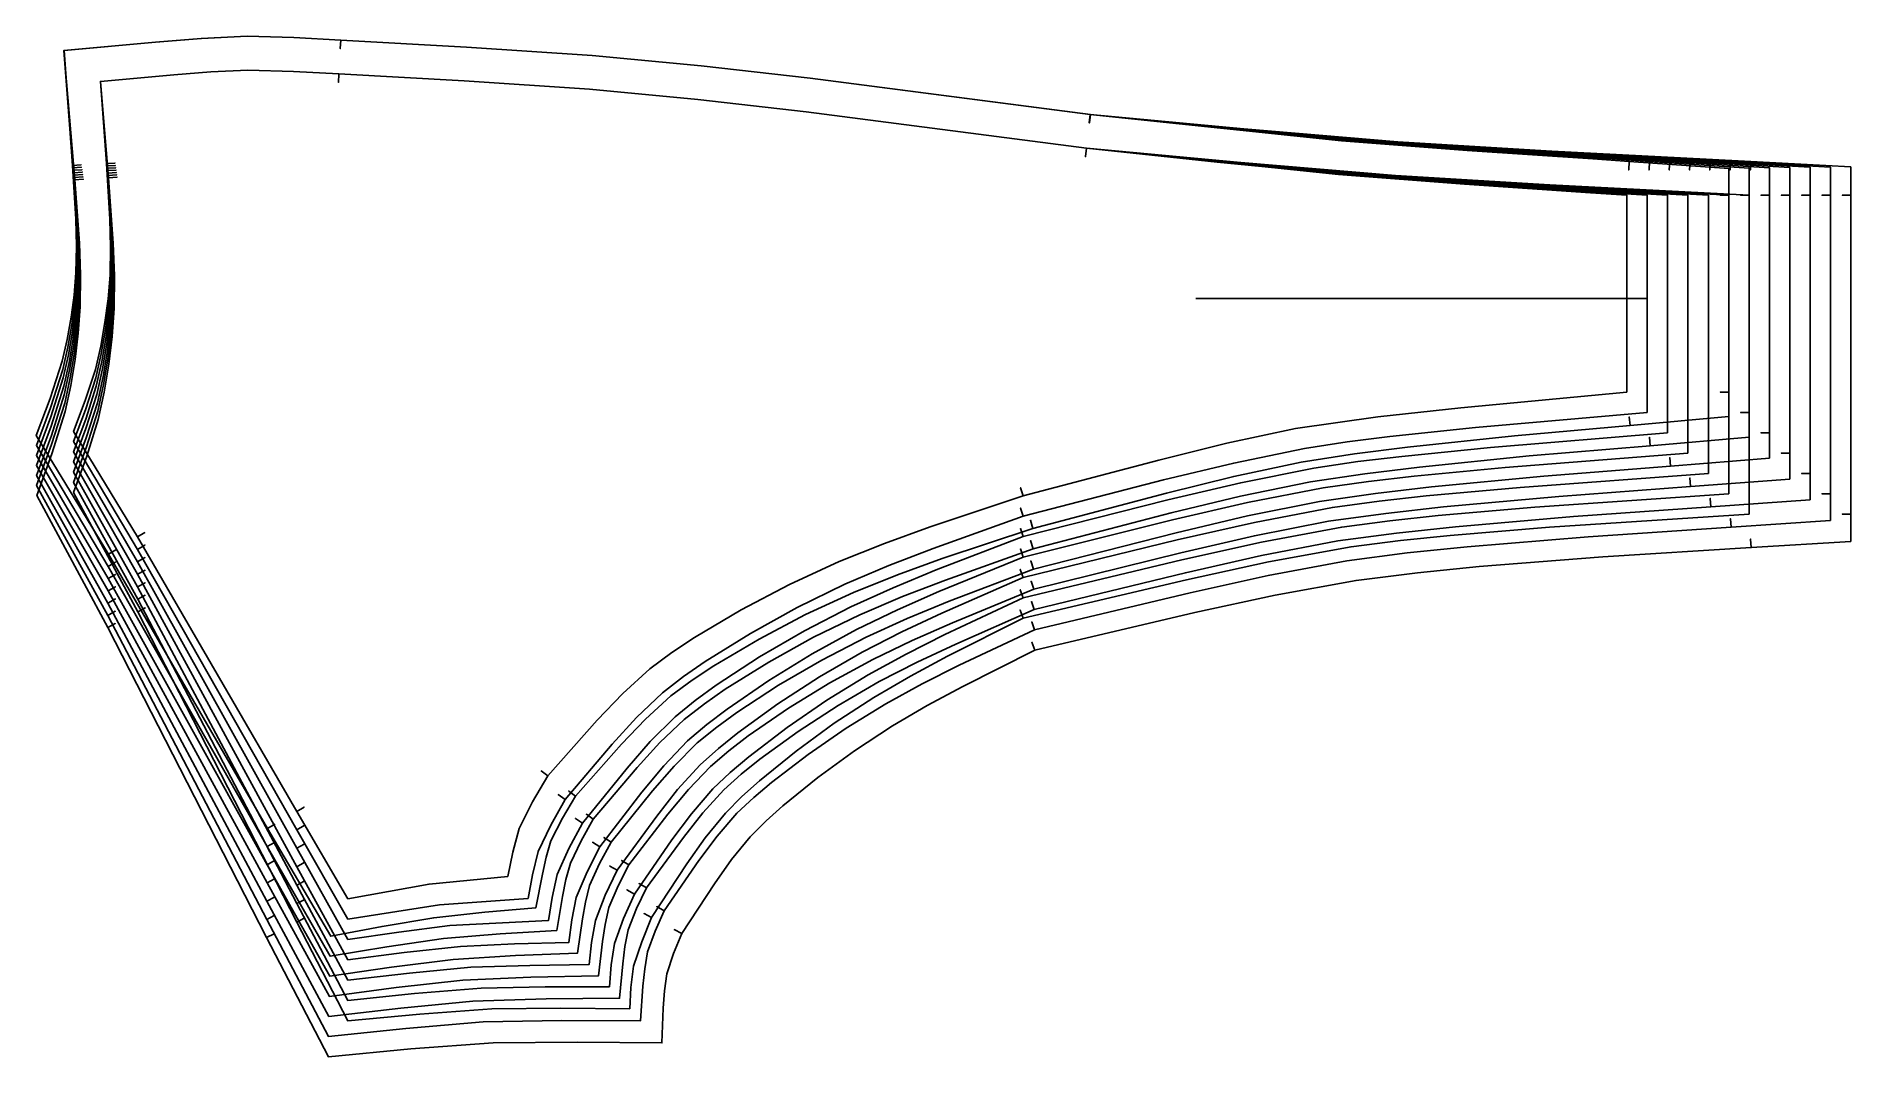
# Model space of a CAD drawing. Header units: inches. Extents: x 0 to 21.1, y 0 to 11.8.
import ezdxf

# ---------------------------------------------------------------- set-up
doc = ezdxf.new("R2010")
doc.units = ezdxf.units.IN

msp = doc.modelspace()

# ---------------------------------------------------------------- linework, layer by layer
at = {"layer": 'T001L001'}
for points in [[(19.653, 7.43), (18.508, 7.327), (18.499, 7.425), (18.508, 7.327), (17.166, 7.206), (15.925, 7.074), (15.306, 6.995), (14.69, 6.9), (13.905, 6.734), (13.126, 6.541), (11.573, 6.13), (11.544, 6.225), (11.573, 6.13), (10.521, 5.781), (10.001, 5.593), (9.488, 5.387), (8.933, 5.131), (8.393, 4.847), (7.868, 4.538), (7.615, 4.369), (7.37, 4.189), (7.075, 3.918), (6.797, 3.628), (6.263, 3.025), (6.183, 3.083), (6.263, 3.025), (6.111, 2.769), (5.977, 2.505), (5.921, 2.314), (5.877, 2.12), (5.802, 1.728), (5.208, 1.676), (4.616, 1.613), (4.016, 1.511), (3.419, 1.397), (2.685, 2.649), (2.77, 2.698), (2.685, 2.649), (0.837, 5.832), (0.922, 5.882), (0.837, 5.832), (0, 7.211), (0.161, 7.639), (0.302, 8.072), (0.36, 8.325), (0.405, 8.581), (0.44, 8.838), (0.461, 9.097), (0.467, 9.408), (0.459, 9.72), (0.422, 10.344), (0.52, 10.351), (0.422, 10.344), (0.322, 11.676), (1.385, 11.775), (1.917, 11.816), (2.449, 11.842), (2.992, 11.828), (3.535, 11.798), (3.53, 11.7), (3.535, 11.798), (4.996, 11.717), (6.456, 11.62), (7.722, 11.499), (8.986, 11.356), (12.241, 10.935), (12.229, 10.837), (12.241, 10.935), (15.156, 10.629), (16.615, 10.518), (18.076, 10.419), (18.499, 10.39), (18.492, 10.291), (18.499, 10.39), (19.653, 10.309), (19.653, 9.997), (19.555, 9.997), (19.653, 9.997), (19.653, 7.714), (19.555, 7.714), (19.653, 7.714), (19.653, 7.43)], [(19.889, 7.188), (18.742, 7.091), (18.734, 7.189), (18.742, 7.091), (17.337, 6.972), (16.063, 6.843), (15.428, 6.765), (14.796, 6.671), (13.985, 6.504), (13.18, 6.31), (11.576, 5.895), (11.547, 5.989), (11.576, 5.895), (10.56, 5.532), (10.058, 5.339), (9.562, 5.128), (9.027, 4.867), (8.506, 4.579), (8.001, 4.266), (7.758, 4.096), (7.523, 3.915), (7.241, 3.645), (6.976, 3.357), (6.468, 2.757), (6.388, 2.814), (6.468, 2.757), (6.326, 2.506), (6.202, 2.246), (6.149, 2.055), (6.11, 1.859), (6.044, 1.465), (5.385, 1.424), (4.727, 1.371), (4.069, 1.275), (3.412, 1.167), (2.683, 2.438), (2.768, 2.487), (2.683, 2.438), (0.836, 5.69), (0.921, 5.74), (0.836, 5.69), (0.001, 7.094), (0.164, 7.532), (0.308, 7.975), (0.367, 8.236), (0.413, 8.499), (0.448, 8.765), (0.47, 9.031), (0.474, 9.352), (0.466, 9.673), (0.426, 10.316), (0.524, 10.322), (0.426, 10.316), (0.321, 11.676), (1.384, 11.775), (1.916, 11.816), (2.449, 11.842), (2.992, 11.828), (3.535, 11.798), (3.53, 11.7), (3.535, 11.798), (4.996, 11.717), (6.456, 11.62), (7.722, 11.499), (8.986, 11.356), (12.24, 10.935), (12.229, 10.837), (12.24, 10.935), (13.752, 10.775), (15.265, 10.627), (16.779, 10.517), (18.295, 10.419), (18.734, 10.39), (18.728, 10.291), (18.734, 10.39), (19.889, 10.312), (19.889, 9.997), (19.791, 9.997), (19.889, 9.997), (19.889, 7.478), (19.791, 7.478), (19.889, 7.478), (19.889, 7.188)], [(20.362, 6.704), (19.211, 6.618), (19.203, 6.716), (19.211, 6.618), (17.679, 6.503), (16.34, 6.381), (15.673, 6.305), (15.007, 6.214), (14.146, 6.045), (13.29, 5.847), (11.583, 5.424), (11.552, 5.517), (11.583, 5.424), (10.638, 5.037), (10.172, 4.831), (9.713, 4.611), (9.216, 4.339), (8.734, 4.043), (8.268, 3.723), (8.044, 3.551), (7.829, 3.369), (7.573, 3.101), (7.335, 2.815), (6.879, 2.225), (6.796, 2.277), (6.879, 2.225), (6.756, 1.981), (6.65, 1.731), (6.607, 1.536), (6.576, 1.338), (6.529, 0.939), (5.742, 0.921), (4.955, 0.887), (4.179, 0.802), (3.403, 0.7), (2.68, 2.016), (2.766, 2.063), (2.68, 2.016), (0.833, 5.406), (0.919, 5.454), (0.833, 5.406), (0.002, 6.861), (0.171, 7.318), (0.319, 7.78), (0.381, 8.057), (0.428, 8.336), (0.464, 8.618), (0.486, 8.9), (0.49, 9.24), (0.479, 9.58), (0.435, 10.259), (0.533, 10.266), (0.435, 10.259), (0.32, 11.676), (1.384, 11.775), (1.916, 11.816), (2.449, 11.842), (2.992, 11.828), (3.535, 11.798), (3.53, 11.7), (3.535, 11.798), (4.996, 11.717), (6.456, 11.62), (7.722, 11.499), (8.986, 11.356), (12.239, 10.935), (12.228, 10.837), (12.239, 10.935), (13.86, 10.773), (15.483, 10.624), (17.108, 10.514), (18.733, 10.419), (19.204, 10.39), (19.198, 10.292), (19.204, 10.39), (20.362, 10.319), (20.362, 9.997), (20.263, 9.997), (20.362, 9.997), (20.362, 7.006), (20.263, 7.006), (20.362, 7.006), (20.362, 6.704)], [(20.125, 6.946), (18.977, 6.854), (18.968, 6.952), (18.977, 6.854), (17.508, 6.737), (16.202, 6.612), (15.551, 6.535), (14.902, 6.443), (14.065, 6.275), (13.235, 6.079), (11.579, 5.659), (11.549, 5.753), (11.579, 5.659), (10.599, 5.285), (10.115, 5.085), (9.638, 4.869), (9.122, 4.603), (8.62, 4.311), (8.135, 3.994), (7.901, 3.824), (7.676, 3.642), (7.407, 3.373), (7.155, 3.086), (6.674, 2.491), (6.592, 2.545), (6.674, 2.491), (6.541, 2.243), (6.426, 1.988), (6.378, 1.795), (6.343, 1.599), (6.286, 1.203), (5.563, 1.173), (4.841, 1.129), (4.123, 1.039), (3.407, 0.935), (2.681, 2.227), (2.767, 2.275), (2.681, 2.227), (0.834, 5.548), (0.92, 5.597), (0.834, 5.548), (0.002, 6.978), (0.168, 7.424), (0.314, 7.877), (0.374, 8.146), (0.42, 8.418), (0.456, 8.691), (0.478, 8.966), (0.482, 9.296), (0.473, 9.626), (0.431, 10.287), (0.529, 10.294), (0.431, 10.287), (0.321, 11.676), (1.384, 11.775), (1.916, 11.816), (2.449, 11.842), (2.992, 11.828), (3.535, 11.798), (3.53, 11.7), (3.535, 11.798), (4.996, 11.717), (6.456, 11.62), (7.722, 11.499), (8.986, 11.356), (12.24, 10.935), (12.228, 10.837), (12.24, 10.935), (13.806, 10.774), (15.374, 10.625), (16.943, 10.515), (18.514, 10.419), (18.969, 10.39), (18.963, 10.292), (18.969, 10.39), (20.125, 10.316), (20.125, 9.997), (20.027, 9.997), (20.125, 9.997), (20.125, 7.242), (20.027, 7.242), (20.125, 7.242), (20.125, 6.946)], [(20.598, 6.462), (19.445, 6.381), (19.438, 6.479), (19.445, 6.381), (17.85, 6.269), (16.479, 6.15), (15.795, 6.076), (15.114, 5.985), (14.226, 5.815), (13.344, 5.616), (11.587, 5.188), (11.555, 5.282), (11.587, 5.188), (10.678, 4.789), (10.23, 4.578), (9.789, 4.353), (9.311, 4.076), (8.848, 3.775), (8.402, 3.452), (8.187, 3.28), (7.983, 3.097), (7.74, 2.829), (7.514, 2.545), (7.085, 1.959), (7, 2.009), (7.085, 1.959), (6.971, 1.719), (6.875, 1.474), (6.836, 1.278), (6.81, 1.079), (6.773, 0.678), (5.922, 0.67), (5.071, 0.645), (4.234, 0.565), (3.399, 0.467), (2.678, 1.805), (2.765, 1.851), (2.678, 1.805), (0.832, 5.264), (0.918, 5.312), (0.832, 5.264), (0.003, 6.745), (0.175, 7.211), (0.325, 7.682), (0.387, 7.967), (0.435, 8.255), (0.472, 8.544), (0.494, 8.835), (0.497, 9.184), (0.486, 9.533), (0.439, 10.231), (0.537, 10.238), (0.439, 10.231), (0.319, 11.676), (1.383, 11.775), (1.916, 11.816), (2.449, 11.842), (2.992, 11.828), (3.535, 11.798), (3.53, 11.7), (3.535, 11.798), (4.996, 11.717), (6.456, 11.62), (7.722, 11.499), (8.986, 11.356), (12.239, 10.935), (12.227, 10.837), (12.239, 10.935), (13.915, 10.772), (15.592, 10.622), (17.272, 10.513), (18.953, 10.418), (19.44, 10.39), (19.434, 10.292), (19.44, 10.39), (20.598, 10.322), (20.598, 9.997), (20.499, 9.997), (20.598, 9.997), (20.598, 6.77), (20.499, 6.77), (20.598, 6.77), (20.598, 6.462)], [(20.834, 6.221), (19.68, 6.145), (19.673, 6.243), (19.68, 6.145), (18.021, 6.035), (16.618, 5.919), (15.918, 5.846), (15.22, 5.756), (14.307, 5.586), (13.4, 5.385), (11.591, 4.953), (11.559, 5.046), (11.591, 4.953), (10.718, 4.542), (10.288, 4.326), (9.865, 4.095), (9.406, 3.813), (8.963, 3.508), (8.536, 3.182), (8.331, 3.008), (8.136, 2.825), (7.906, 2.558), (7.694, 2.276), (7.291, 1.694), (7.205, 1.742), (7.291, 1.694), (7.186, 1.458), (7.099, 1.217), (7.065, 1.02), (7.045, 0.82), (7.018, 0.418), (6.103, 0.42), (5.188, 0.403), (4.291, 0.328), (3.395, 0.233), (2.676, 1.593), (2.763, 1.639), (2.676, 1.593), (0.831, 5.122), (0.917, 5.169), (0.831, 5.122), (0.004, 6.628), (0.178, 7.103), (0.33, 7.585), (0.394, 7.878), (0.443, 8.173), (0.48, 8.471), (0.502, 8.769), (0.505, 9.128), (0.493, 9.486), (0.443, 10.203), (0.541, 10.211), (0.443, 10.203), (0.319, 11.676), (1.383, 11.775), (1.916, 11.816), (2.449, 11.842), (2.992, 11.828), (3.535, 11.798), (3.53, 11.7), (3.535, 11.798), (4.996, 11.717), (6.456, 11.62), (7.722, 11.499), (8.986, 11.356), (12.238, 10.935), (12.227, 10.837), (12.238, 10.935), (13.969, 10.771), (15.702, 10.62), (17.436, 10.512), (19.172, 10.418), (19.675, 10.39), (19.669, 10.292), (19.675, 10.39), (20.834, 10.325), (20.834, 9.997), (20.736, 9.997), (20.834, 9.997), (20.834, 6.533), (20.736, 6.533), (20.834, 6.533), (20.834, 6.221)], [(21.07, 5.98), (19.915, 5.908), (19.908, 6.007), (19.915, 5.908), (18.193, 5.801), (16.757, 5.688), (16.04, 5.617), (15.326, 5.528), (14.388, 5.356), (13.455, 5.154), (11.596, 4.718), (11.562, 4.81), (11.596, 4.718), (10.758, 4.295), (10.346, 4.074), (9.941, 3.838), (9.501, 3.551), (9.077, 3.242), (8.67, 2.913), (8.475, 2.738), (8.29, 2.553), (8.073, 2.287), (7.874, 2.007), (7.496, 1.429), (7.409, 1.475), (7.496, 1.429), (7.401, 1.198), (7.322, 0.961), (7.294, 0.763), (7.28, 0.562), (7.265, 0.159), (6.285, 0.17), (5.305, 0.162), (4.348, 0.091), (3.392, 0), (2.675, 1.382), (2.763, 1.427), (2.675, 1.382), (0.83, 4.98), (0.917, 5.026), (0.83, 4.98), (0.005, 6.512), (0.182, 6.996), (0.336, 7.488), (0.401, 7.788), (0.451, 8.092), (0.488, 8.397), (0.51, 8.704), (0.513, 9.072), (0.5, 9.44), (0.447, 10.175), (0.545, 10.183), (0.447, 10.175), (0.318, 11.676), (1.383, 11.775), (1.915, 11.816), (2.449, 11.842), (2.992, 11.828), (3.535, 11.798), (3.53, 11.7), (3.535, 11.798), (4.996, 11.717), (6.456, 11.62), (7.722, 11.499), (8.986, 11.356), (12.238, 10.935), (12.227, 10.837), (12.238, 10.935), (14.024, 10.769), (15.811, 10.618), (17.601, 10.51), (19.391, 10.418), (19.91, 10.39), (19.905, 10.292), (19.91, 10.39), (21.07, 10.327), (21.07, 9.997), (20.972, 9.997), (21.07, 9.997), (21.07, 6.297), (20.972, 6.297), (21.07, 6.297), (21.07, 5.98)], [(18.472, 7.714), (16.542, 7.532), (15.579, 7.426), (14.621, 7.289), (13.825, 7.119), (13.034, 6.924), (11.459, 6.508), (11.431, 6.602), (11.459, 6.508), (10.382, 6.15), (9.849, 5.957), (9.323, 5.747), (8.748, 5.481), (8.187, 5.186), (7.643, 4.865), (7.379, 4.69), (7.126, 4.503), (6.81, 4.214), (6.513, 3.904), (5.942, 3.259), (5.863, 3.317), (5.942, 3.259), (5.764, 2.958), (5.607, 2.647), (5.532, 2.372), (5.475, 2.092), (4.562, 2.004), (3.619, 1.833), (3.025, 2.847), (3.11, 2.897), (3.025, 2.847), (1.176, 6.033), (1.26, 6.083), (1.176, 6.033), (0.433, 7.256), (0.567, 7.614), (0.686, 7.976), (0.748, 8.247), (0.796, 8.52), (0.833, 8.796), (0.856, 9.072), (0.862, 9.395), (0.854, 9.719), (0.815, 10.365), (0.913, 10.371), (0.815, 10.365), (0.744, 11.319), (1.599, 11.396), (2.027, 11.428), (2.456, 11.448), (2.986, 11.434), (3.515, 11.405), (3.51, 11.306), (3.515, 11.405), (4.97, 11.324), (6.423, 11.228), (7.683, 11.107), (8.94, 10.965), (12.195, 10.544), (12.183, 10.446), (12.195, 10.544), (15.121, 10.237), (16.584, 10.125), (18.049, 10.026), (18.472, 9.997), (18.472, 7.714)], [(19.889, 6.297), (17.574, 6.145), (16.419, 6.05), (15.842, 5.991), (15.268, 5.918), (14.31, 5.742), (13.358, 5.535), (11.459, 5.091), (11.425, 5.183), (11.459, 5.091), (10.582, 4.648), (10.15, 4.416), (9.726, 4.17), (9.267, 3.87), (8.824, 3.547), (8.399, 3.203), (8.195, 3.021), (8.002, 2.828), (7.768, 2.541), (7.553, 2.238), (7.145, 1.614), (7.058, 1.66), (7.145, 1.614), (7.031, 1.334), (6.935, 1.049), (6.905, 0.804), (6.892, 0.556), (6.09, 0.564), (5.289, 0.555), (4.453, 0.494), (3.619, 0.416), (3.025, 1.562), (3.112, 1.607), (3.025, 1.562), (1.178, 5.163), (1.265, 5.209), (1.178, 5.163), (0.433, 6.547), (0.586, 6.969), (0.72, 7.396), (0.789, 7.714), (0.842, 8.036), (0.882, 8.359), (0.905, 8.684), (0.908, 9.063), (0.894, 9.443), (0.84, 10.2), (0.938, 10.208), (0.84, 10.2), (0.744, 11.319), (1.599, 11.396), (2.027, 11.428), (2.456, 11.448), (2.986, 11.434), (3.515, 11.405), (3.51, 11.306), (3.515, 11.405), (4.97, 11.324), (6.423, 11.228), (7.683, 11.107), (8.94, 10.965), (12.195, 10.544), (12.184, 10.446), (12.195, 10.544), (13.988, 10.377), (15.783, 10.225), (17.576, 10.117), (19.37, 10.025), (19.889, 9.997), (19.889, 6.297)], [(19.653, 6.533), (17.402, 6.376), (16.279, 6.279), (15.719, 6.22), (15.16, 6.146), (14.229, 5.972), (13.304, 5.767), (11.459, 5.327), (11.426, 5.42), (11.459, 5.327), (10.549, 4.899), (10.1, 4.673), (9.659, 4.433), (9.181, 4.139), (8.718, 3.82), (8.273, 3.48), (8.059, 3.299), (7.856, 3.107), (7.608, 2.82), (7.379, 2.516), (6.945, 1.888), (6.859, 1.937), (6.945, 1.888), (6.819, 1.605), (6.713, 1.315), (6.676, 1.065), (6.656, 0.812), (5.911, 0.812), (5.168, 0.797), (4.393, 0.732), (3.619, 0.652), (3.025, 1.777), (3.112, 1.822), (3.025, 1.777), (1.178, 5.308), (1.264, 5.355), (1.178, 5.308), (0.433, 6.665), (0.583, 7.076), (0.715, 7.492), (0.782, 7.803), (0.834, 8.117), (0.874, 8.432), (0.897, 8.749), (0.9, 9.119), (0.887, 9.489), (0.836, 10.228), (0.934, 10.235), (0.836, 10.228), (0.744, 11.319), (1.599, 11.396), (2.027, 11.428), (2.456, 11.448), (2.986, 11.434), (3.515, 11.405), (3.51, 11.306), (3.515, 11.405), (4.97, 11.324), (6.423, 11.228), (7.683, 11.107), (8.94, 10.965), (12.195, 10.544), (12.184, 10.446), (12.195, 10.544), (13.933, 10.378), (15.672, 10.227), (17.411, 10.119), (19.15, 10.025), (19.653, 9.997), (19.653, 6.533)], [(19.417, 6.77), (17.23, 6.607), (16.139, 6.509), (15.595, 6.448), (15.052, 6.375), (14.148, 6.201), (13.25, 5.998), (11.459, 5.563), (11.427, 5.656), (11.459, 5.563), (10.515, 5.149), (10.05, 4.93), (9.592, 4.696), (9.094, 4.407), (8.612, 4.094), (8.147, 3.757), (7.923, 3.577), (7.71, 3.386), (7.448, 3.099), (7.206, 2.793), (6.744, 2.163), (6.66, 2.213), (6.744, 2.163), (6.608, 1.876), (6.492, 1.582), (6.447, 1.327), (6.42, 1.068), (5.733, 1.06), (5.046, 1.038), (4.332, 0.971), (3.619, 0.889), (3.025, 1.991), (3.112, 2.037), (3.025, 1.991), (1.177, 5.453), (1.264, 5.5), (1.177, 5.453), (0.433, 6.783), (0.58, 7.184), (0.709, 7.589), (0.775, 7.892), (0.827, 8.197), (0.865, 8.505), (0.889, 8.814), (0.892, 9.174), (0.881, 9.534), (0.832, 10.255), (0.93, 10.262), (0.832, 10.255), (0.744, 11.319), (1.599, 11.396), (2.027, 11.428), (2.456, 11.448), (2.986, 11.434), (3.515, 11.405), (3.51, 11.306), (3.515, 11.405), (4.97, 11.324), (6.423, 11.228), (7.683, 11.107), (8.94, 10.965), (12.195, 10.544), (12.184, 10.446), (12.195, 10.544), (13.878, 10.38), (15.562, 10.229), (17.245, 10.12), (18.93, 10.025), (19.417, 9.997), (19.417, 6.77)], [(19.18, 7.006), (17.058, 6.839), (15.999, 6.738), (15.471, 6.677), (14.944, 6.603), (14.067, 6.431), (13.196, 6.23), (11.459, 5.799), (11.428, 5.893), (11.459, 5.799), (10.482, 5.399), (10, 5.187), (9.525, 4.958), (9.008, 4.676), (8.506, 4.367), (8.021, 4.034), (7.787, 3.855), (7.564, 3.665), (7.289, 3.377), (7.033, 3.071), (6.544, 2.437), (6.46, 2.489), (6.544, 2.437), (6.397, 2.146), (6.271, 1.848), (6.219, 1.588), (6.183, 1.324), (5.554, 1.308), (4.925, 1.279), (4.272, 1.209), (3.619, 1.125), (3.025, 2.205), (3.111, 2.252), (3.025, 2.205), (1.177, 5.598), (1.263, 5.646), (1.177, 5.598), (0.433, 6.902), (0.577, 7.291), (0.703, 7.686), (0.769, 7.981), (0.819, 8.278), (0.857, 8.578), (0.881, 8.878), (0.885, 9.229), (0.874, 9.58), (0.828, 10.283), (0.926, 10.29), (0.828, 10.283), (0.744, 11.319), (1.599, 11.396), (2.027, 11.428), (2.456, 11.448), (2.986, 11.434), (3.515, 11.405), (3.51, 11.306), (3.515, 11.405), (4.97, 11.324), (6.423, 11.228), (7.683, 11.107), (8.94, 10.965), (12.195, 10.544), (12.184, 10.446), (12.195, 10.544), (13.823, 10.381), (15.452, 10.231), (17.08, 10.121), (18.709, 10.026), (19.18, 9.997), (19.18, 7.006)], [(18.944, 7.242), (16.886, 7.07), (15.859, 6.967), (15.347, 6.906), (14.837, 6.832), (13.987, 6.66), (13.142, 6.461), (11.459, 6.036), (11.429, 6.129), (11.459, 6.036), (10.449, 5.649), (9.949, 5.443), (9.458, 5.221), (8.921, 4.944), (8.399, 4.64), (7.895, 4.311), (7.651, 4.134), (7.418, 3.944), (7.129, 3.656), (6.86, 3.349), (6.343, 2.711), (6.261, 2.765), (6.343, 2.711), (6.186, 2.417), (6.049, 2.115), (5.99, 1.849), (5.947, 1.58), (4.804, 1.521), (4.211, 1.447), (3.619, 1.361), (3.025, 2.419), (3.111, 2.467), (3.025, 2.419), (1.176, 5.743), (1.262, 5.792), (1.176, 5.743), (0.433, 7.02), (0.574, 7.399), (0.697, 7.783), (0.762, 8.069), (0.811, 8.359), (0.849, 8.65), (0.873, 8.943), (0.877, 9.285), (0.867, 9.627), (0.824, 10.31), (0.922, 10.317), (0.824, 10.31), (0.744, 11.319), (1.599, 11.396), (2.027, 11.428), (2.456, 11.448), (2.986, 11.434), (3.515, 11.405), (3.51, 11.306), (3.515, 11.405), (4.97, 11.324), (6.423, 11.228), (7.683, 11.107), (8.94, 10.965), (12.195, 10.544), (12.184, 10.446), (12.195, 10.544), (13.768, 10.382), (15.341, 10.233), (16.915, 10.123), (18.489, 10.026), (18.944, 9.997), (18.944, 7.242)], [(18.708, 7.478), (16.714, 7.301), (15.719, 7.197), (15.223, 7.135), (14.729, 7.06), (13.906, 6.89), (13.088, 6.693), (11.459, 6.272), (11.43, 6.366), (11.459, 6.272), (10.415, 5.899), (9.899, 5.7), (9.39, 5.484), (8.834, 5.213), (8.293, 4.913), (7.769, 4.588), (7.515, 4.412), (7.272, 4.224), (6.969, 3.935), (6.686, 3.626), (6.143, 2.985), (6.062, 3.041), (6.143, 2.985), (5.975, 2.687), (5.828, 2.381), (5.761, 2.111), (5.711, 1.836), (4.683, 1.762), (3.619, 1.597), (3.025, 2.633), (3.11, 2.682), (3.025, 2.633), (1.176, 5.888), (1.261, 5.938), (1.176, 5.888), (0.433, 7.138), (0.571, 7.506), (0.692, 7.879), (0.755, 8.158), (0.804, 8.44), (0.841, 8.723), (0.864, 9.008), (0.869, 9.34), (0.861, 9.673), (0.82, 10.337), (0.918, 10.344), (0.82, 10.337), (0.744, 11.319), (1.599, 11.396), (2.027, 11.428), (2.456, 11.448), (2.986, 11.434), (3.515, 11.405), (3.51, 11.306), (3.515, 11.405), (4.97, 11.324), (6.423, 11.228), (7.683, 11.107), (8.94, 10.965), (12.195, 10.544), (12.183, 10.446), (12.195, 10.544), (13.713, 10.383), (15.231, 10.235), (16.75, 10.124), (18.269, 10.026), (18.708, 9.997), (18.708, 7.478)], [(18.708, 8.799), (13.464, 8.799)]]:
    msp.add_lwpolyline(points, dxfattribs=at)

doc.saveas('drawing.dxf')
